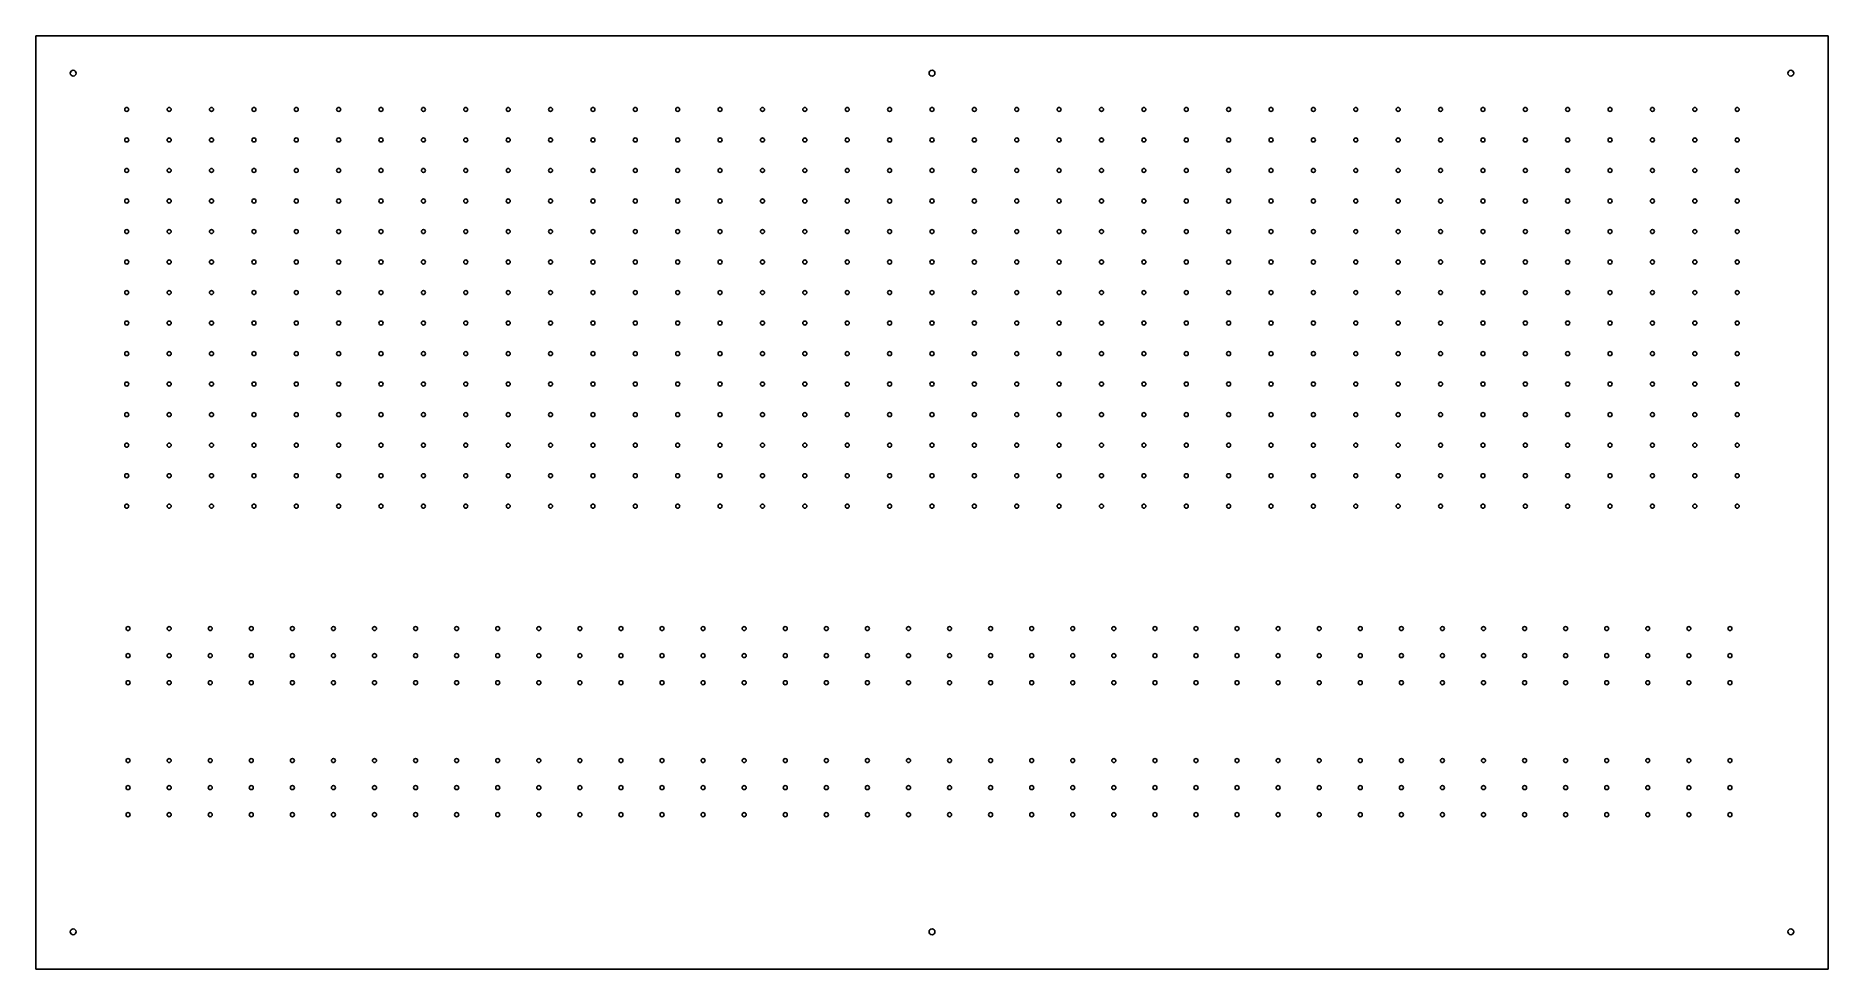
# Model space of a CAD drawing. Header units: millimetres. Extents: x 0 to 2400, y 0 to 1250.
import ezdxf

# ---------------------------------------------------------------- set-up
doc = ezdxf.new("R2010")
doc.units = ezdxf.units.MM
doc.header["$MEASUREMENT"] = 0
for name, color, linetype, true_color in [('Default', 18, 'Continuous', 0x000000), ('HOLES$Cable_Holder_Holes 5.4', 18, 'Continuous', 0x000000), ('HOLES$IP BOXES_HOLES 5.4', 18, 'Continuous', 0x000000), ('HOLES$wallmount_holes_8mm', 18, 'Continuous', 0x000000)]:
    doc.layers.add(name, color=color, linetype=linetype, true_color=true_color)

msp = doc.modelspace()

# ---------------------------------------------------------------- linework, layer by layer
at = {"layer": 'Default', "color": 18, "true_color": 0x000000}
msp.add_lwpolyline([(2400, 1250), (0, 1250), (0, 0), (2400, 0)], close=True, dxfattribs=at)
at = {"layer": 'HOLES$Cable_Holder_Holes 5.4', "color": 18, "true_color": 0x000000}
for centre in [(123.5, 456.2, 0), (178.5, 456.2, 0), (233.5, 456.2, 0), (288.5, 456.2, 0), (343.5, 456.2, 0), (398.5, 456.2, 0), (453.5, 456.2, 0), (508.5, 456.2, 0), (563.5, 456.2, 0), (618.5, 456.2, 0), (673.5, 456.2, 0), (728.5, 456.2, 0), (783.5, 456.2, 0), (838.5, 456.2, 0), (893.5, 456.2, 0), (948.5, 456.2, 0), (1003.5, 456.2, 0), (1058.5, 456.2, 0), (1113.5, 456.2, 0), (1168.5, 456.2, 0), (1223.5, 456.2, 0), (1278.5, 456.2, 0), (1333.5, 456.2, 0), (1388.5, 456.2, 0), (1443.5, 456.2, 0), (1498.5, 456.2, 0), (1553.5, 456.2, 0), (1608.5, 456.2, 0), (1663.5, 456.2, 0), (1718.5, 456.2, 0), (1773.5, 456.2, 0), (1828.5, 456.2, 0), (1883.5, 456.2, 0), (1938.5, 456.2, 0), (1993.5, 456.2, 0), (2048.5, 456.2, 0), (2103.5, 456.2, 0), (2158.5, 456.2, 0), (2213.5, 456.2, 0), (2268.5, 456.2, 0), (123.5, 419.9, 0), (178.5, 419.9, 0), (233.5, 419.9, 0), (288.5, 419.9, 0), (343.5, 419.9, 0), (398.5, 419.9, 0), (453.5, 419.9, 0), (508.5, 419.9, 0), (563.5, 419.9, 0), (618.5, 419.9, 0), (673.5, 419.9, 0), (728.5, 419.9, 0), (783.5, 419.9, 0), (838.5, 419.9, 0), (893.5, 419.9, 0), (948.5, 419.9, 0), (1003.5, 419.9, 0), (1058.5, 419.9, 0), (1113.5, 419.9, 0), (1168.5, 419.9, 0), (1223.5, 419.9, 0), (1278.5, 419.9, 0), (1333.5, 419.9, 0), (1388.5, 419.9, 0), (1443.5, 419.9, 0), (1498.5, 419.9, 0), (1553.5, 419.9, 0), (1608.5, 419.9, 0), (1663.5, 419.9, 0), (1718.5, 419.9, 0), (1773.5, 419.9, 0), (1828.5, 419.9, 0), (1883.5, 419.9, 0), (1938.5, 419.9, 0), (1993.5, 419.9, 0), (2048.5, 419.9, 0), (2103.5, 419.9, 0), (2158.5, 419.9, 0), (2213.5, 419.9, 0), (2268.5, 419.9, 0), (123.5, 383.6, 0), (178.5, 383.6, 0), (233.5, 383.6, 0), (288.5, 383.6, 0), (343.5, 383.6, 0), (398.5, 383.6, 0), (453.5, 383.6, 0), (508.5, 383.6, 0), (563.5, 383.6, 0), (618.5, 383.6, 0), (673.5, 383.6, 0), (728.5, 383.6, 0), (783.5, 383.6, 0), (838.5, 383.6, 0), (893.5, 383.6, 0), (948.5, 383.6, 0), (1003.5, 383.6, 0), (1058.5, 383.6, 0), (1113.5, 383.6, 0), (1168.5, 383.6, 0), (1223.5, 383.6, 0), (1278.5, 383.6, 0), (1333.5, 383.6, 0), (1388.5, 383.6, 0), (1443.5, 383.6, 0), (1498.5, 383.6, 0), (1553.5, 383.6, 0), (1608.5, 383.6, 0), (1663.5, 383.6, 0), (1718.5, 383.6, 0), (1773.5, 383.6, 0), (1828.5, 383.6, 0), (1883.5, 383.6, 0), (1938.5, 383.6, 0), (1993.5, 383.6, 0), (2048.5, 383.6, 0), (2103.5, 383.6, 0), (2158.5, 383.6, 0), (2213.5, 383.6, 0), (2268.5, 383.6, 0), (123.5, 279.4, 0), (178.5, 279.4, 0), (233.5, 279.4, 0), (288.5, 279.4, 0), (343.5, 279.4, 0), (398.5, 279.4, 0), (453.5, 279.4, 0), (508.5, 279.4, 0), (563.5, 279.4, 0), (618.5, 279.4, 0), (673.5, 279.4, 0), (728.5, 279.4, 0), (783.5, 279.4, 0), (838.5, 279.4, 0), (893.5, 279.4, 0), (948.5, 279.4, 0), (1003.5, 279.4, 0), (1058.5, 279.4, 0), (1113.5, 279.4, 0), (1168.5, 279.4, 0), (1223.5, 279.4, 0), (1278.5, 279.4, 0), (1333.5, 279.4, 0), (1388.5, 279.4, 0), (1443.5, 279.4, 0), (1498.5, 279.4, 0), (1553.5, 279.4, 0), (1608.5, 279.4, 0), (1663.5, 279.4, 0), (1718.5, 279.4, 0), (1773.5, 279.4, 0), (1828.5, 279.4, 0), (1883.5, 279.4, 0), (1938.5, 279.4, 0), (1993.5, 279.4, 0), (2048.5, 279.4, 0), (2103.5, 279.4, 0), (2158.5, 279.4, 0), (2213.5, 279.4, 0), (2268.5, 279.4, 0), (123.5, 243.1, 0), (178.5, 243.1, 0), (233.5, 243.1, 0), (288.5, 243.1, 0), (343.5, 243.1, 0), (398.5, 243.1, 0), (453.5, 243.1, 0), (508.5, 243.1, 0), (563.5, 243.1, 0), (618.5, 243.1, 0), (673.5, 243.1, 0), (728.5, 243.1, 0), (783.5, 243.1, 0), (838.5, 243.1, 0), (893.5, 243.1, 0), (948.5, 243.1, 0), (1003.5, 243.1, 0), (1058.5, 243.1, 0), (1113.5, 243.1, 0), (1168.5, 243.1, 0), (1223.5, 243.1, 0), (1278.5, 243.1, 0), (1333.5, 243.1, 0), (1388.5, 243.1, 0), (1443.5, 243.1, 0), (1498.5, 243.1, 0), (1553.5, 243.1, 0), (1608.5, 243.1, 0), (1663.5, 243.1, 0), (1718.5, 243.1, 0), (1773.5, 243.1, 0), (1828.5, 243.1, 0), (1883.5, 243.1, 0), (1938.5, 243.1, 0), (1993.5, 243.1, 0), (2048.5, 243.1, 0), (2103.5, 243.1, 0), (2158.5, 243.1, 0), (2213.5, 243.1, 0), (2268.5, 243.1, 0), (123.5, 206.9, 0), (178.5, 206.9, 0), (233.5, 206.9, 0), (288.5, 206.9, 0), (343.5, 206.9, 0), (398.5, 206.9, 0), (453.5, 206.9, 0), (508.5, 206.9, 0), (563.5, 206.9, 0), (618.5, 206.9, 0), (673.5, 206.9, 0), (728.5, 206.9, 0), (783.5, 206.9, 0), (838.5, 206.9, 0), (893.5, 206.9, 0), (948.5, 206.9, 0), (1003.5, 206.9, 0), (1058.5, 206.9, 0), (1113.5, 206.9, 0), (1168.5, 206.9, 0), (1223.5, 206.9, 0), (1278.5, 206.9, 0), (1333.5, 206.9, 0), (1388.5, 206.9, 0), (1443.5, 206.9, 0), (1498.5, 206.9, 0), (1553.5, 206.9, 0), (1608.5, 206.9, 0), (1663.5, 206.9, 0), (1718.5, 206.9, 0), (1773.5, 206.9, 0), (1828.5, 206.9, 0), (1883.5, 206.9, 0), (1938.5, 206.9, 0), (1993.5, 206.9, 0), (2048.5, 206.9, 0), (2103.5, 206.9, 0), (2158.5, 206.9, 0), (2213.5, 206.9, 0), (2268.5, 206.9, 0)]:
    msp.add_circle(centre, 2.7, dxfattribs=at)
at = {"layer": 'HOLES$IP BOXES_HOLES 5.4', "color": 18, "true_color": 0x000000}
for centre in [(121.7, 1151.4), (178.5, 1151.4), (235.2, 1151.4), (292, 1151.4), (348.7, 1151.4), (405.5, 1151.4), (462.2, 1151.4), (519, 1151.4), (575.7, 1151.4), (632.5, 1151.4), (689.2, 1151.4), (746, 1151.4), (802.7, 1151.4), (859.5, 1151.4), (916.2, 1151.4), (973, 1151.4), (1029.7, 1151.4), (1086.5, 1151.4), (1143.2, 1151.4), (1200, 1151.4), (1256.7, 1151.4), (1313.5, 1151.4), (1370.2, 1151.4), (1427, 1151.4), (1483.7, 1151.4), (1540.5, 1151.4), (1597.2, 1151.4), (1654, 1151.4), (1710.7, 1151.4), (1767.5, 1151.4), (1824.2, 1151.4), (1881, 1151.4), (1937.7, 1151.4), (1994.5, 1151.4), (2051.2, 1151.4), (2108, 1151.4), (2164.7, 1151.4), (2221.5, 1151.4), (2278.2, 1151.4), (121.7, 1110.6), (178.5, 1110.6), (235.2, 1110.6), (292, 1110.6), (348.7, 1110.6), (405.5, 1110.6), (462.2, 1110.6), (519, 1110.6), (575.7, 1110.6), (632.5, 1110.6), (689.2, 1110.6), (746, 1110.6), (802.7, 1110.6), (859.5, 1110.6), (916.2, 1110.6), (973, 1110.6), (1029.7, 1110.6), (1086.5, 1110.6), (1143.2, 1110.6), (1200, 1110.6), (1256.7, 1110.6), (1313.5, 1110.6), (1370.2, 1110.6), (1427, 1110.6), (1483.7, 1110.6), (1540.5, 1110.6), (1597.2, 1110.6), (1654, 1110.6), (1710.7, 1110.6), (1767.5, 1110.6), (1824.2, 1110.6), (1881, 1110.6), (1937.7, 1110.6), (1994.5, 1110.6), (2051.2, 1110.6), (2108, 1110.6), (2164.7, 1110.6), (2221.5, 1110.6), (2278.2, 1110.6), (121.7, 1069.7), (178.5, 1069.7), (235.2, 1069.7), (292, 1069.7), (348.7, 1069.7), (405.5, 1069.7), (462.2, 1069.7), (519, 1069.7), (575.7, 1069.7), (632.5, 1069.7), (689.2, 1069.7), (746, 1069.7), (802.7, 1069.7), (859.5, 1069.7), (916.2, 1069.7), (973, 1069.7), (1029.7, 1069.7), (1086.5, 1069.7), (1143.2, 1069.7), (1200, 1069.7), (1256.7, 1069.7), (1313.5, 1069.7), (1370.2, 1069.7), (1427, 1069.7), (1483.7, 1069.7), (1540.5, 1069.7), (1597.2, 1069.7), (1654, 1069.7), (1710.7, 1069.7), (1767.5, 1069.7), (1824.2, 1069.7), (1881, 1069.7), (1937.7, 1069.7), (1994.5, 1069.7), (2051.2, 1069.7), (2108, 1069.7), (2164.7, 1069.7), (2221.5, 1069.7), (2278.2, 1069.7), (121.7, 1028.8), (178.5, 1028.8), (235.2, 1028.8), (292, 1028.8), (348.7, 1028.8), (405.5, 1028.8), (462.2, 1028.8), (519, 1028.8), (575.7, 1028.8), (632.5, 1028.8), (689.2, 1028.8), (746, 1028.8), (802.7, 1028.8), (859.5, 1028.8), (916.2, 1028.8), (973, 1028.8), (1029.7, 1028.8), (1086.5, 1028.8), (1143.2, 1028.8), (1200, 1028.8), (1256.7, 1028.8), (1313.5, 1028.8), (1370.2, 1028.8), (1427, 1028.8), (1483.7, 1028.8), (1540.5, 1028.8), (1597.2, 1028.8), (1654, 1028.8), (1710.7, 1028.8), (1767.5, 1028.8), (1824.2, 1028.8), (1881, 1028.8), (1937.7, 1028.8), (1994.5, 1028.8), (2051.2, 1028.8), (2108, 1028.8), (2164.7, 1028.8), (2221.5, 1028.8), (2278.2, 1028.8), (121.7, 987.9), (178.5, 987.9), (235.2, 987.9), (292, 987.9), (348.7, 987.9), (405.5, 987.9), (462.2, 987.9), (519, 987.9), (575.7, 987.9), (632.5, 987.9), (689.2, 987.9), (746, 987.9), (802.7, 987.9), (859.5, 987.9), (916.2, 987.9), (973, 987.9), (1029.7, 987.9), (1086.5, 987.9), (1143.2, 987.9), (1200, 987.9), (1256.7, 987.9), (1313.5, 987.9), (1370.2, 987.9), (1427, 987.9), (1483.7, 987.9), (1540.5, 987.9), (1597.2, 987.9), (1654, 987.9), (1710.7, 987.9), (1767.5, 987.9), (1824.2, 987.9), (1881, 987.9), (1937.7, 987.9), (1994.5, 987.9), (2051.2, 987.9), (2108, 987.9), (2164.7, 987.9), (2221.5, 987.9), (2278.2, 987.9), (121.7, 947.1), (178.5, 947.1), (235.2, 947.1), (292, 947.1), (348.7, 947.1), (405.5, 947.1), (462.2, 947.1), (519, 947.1), (575.7, 947.1), (632.5, 947.1), (689.2, 947.1), (746, 947.1), (802.7, 947.1), (859.5, 947.1), (916.2, 947.1), (973, 947.1), (1029.7, 947.1), (1086.5, 947.1), (1143.2, 947.1), (1200, 947.1), (1256.7, 947.1), (1313.5, 947.1), (1370.2, 947.1), (1427, 947.1), (1483.7, 947.1), (1540.5, 947.1), (1597.2, 947.1), (1654, 947.1), (1710.7, 947.1), (1767.5, 947.1), (1824.2, 947.1), (1881, 947.1), (1937.7, 947.1), (1994.5, 947.1), (2051.2, 947.1), (2108, 947.1), (2164.7, 947.1), (2221.5, 947.1), (2278.2, 947.1), (121.7, 906.2), (178.5, 906.2), (235.2, 906.2), (292, 906.2), (348.7, 906.2), (405.5, 906.2), (462.2, 906.2), (519, 906.2), (575.7, 906.2), (632.5, 906.2), (689.2, 906.2), (746, 906.2), (802.7, 906.2), (859.5, 906.2), (916.2, 906.2), (973, 906.2), (1029.7, 906.2), (1086.5, 906.2), (1143.2, 906.2), (1200, 906.2), (1256.7, 906.2), (1313.5, 906.2), (1370.2, 906.2), (1427, 906.2), (1483.7, 906.2), (1540.5, 906.2), (1597.2, 906.2), (1654, 906.2), (1710.7, 906.2), (1767.5, 906.2), (1824.2, 906.2), (1881, 906.2), (1937.7, 906.2), (1994.5, 906.2), (2051.2, 906.2), (2108, 906.2), (2164.7, 906.2), (2221.5, 906.2), (2278.2, 906.2), (121.7, 865.3), (178.5, 865.3), (235.2, 865.3), (292, 865.3), (348.7, 865.3), (405.5, 865.3), (462.2, 865.3), (519, 865.3), (575.7, 865.3), (632.5, 865.3), (689.2, 865.3), (746, 865.3), (802.7, 865.3), (859.5, 865.3), (916.2, 865.3), (973, 865.3), (1029.7, 865.3), (1086.5, 865.3), (1143.2, 865.3), (1200, 865.3), (1256.7, 865.3), (1313.5, 865.3), (1370.2, 865.3), (1427, 865.3), (1483.7, 865.3), (1540.5, 865.3), (1597.2, 865.3), (1654, 865.3), (1710.7, 865.3), (1767.5, 865.3), (1824.2, 865.3), (1881, 865.3), (1937.7, 865.3), (1994.5, 865.3), (2051.2, 865.3), (2108, 865.3), (2164.7, 865.3), (2221.5, 865.3), (2278.2, 865.3), (121.7, 824.4), (178.5, 824.4), (235.2, 824.4), (292, 824.4), (348.7, 824.4), (405.5, 824.4), (462.2, 824.4), (519, 824.4), (575.7, 824.4), (632.5, 824.4), (689.2, 824.4), (746, 824.4), (802.7, 824.4), (859.5, 824.4), (916.2, 824.4), (973, 824.4), (1029.7, 824.4), (1086.5, 824.4), (1143.2, 824.4), (1200, 824.4), (1256.7, 824.4), (1313.5, 824.4), (1370.2, 824.4), (1427, 824.4), (1483.7, 824.4), (1540.5, 824.4), (1597.2, 824.4), (1654, 824.4), (1710.7, 824.4), (1767.5, 824.4), (1824.2, 824.4), (1881, 824.4), (1937.7, 824.4), (1994.5, 824.4), (2051.2, 824.4), (2108, 824.4), (2164.7, 824.4), (2221.5, 824.4), (2278.2, 824.4), (121.7, 783.6), (178.5, 783.6), (235.2, 783.6), (292, 783.6), (348.7, 783.6), (405.5, 783.6), (462.2, 783.6), (519, 783.6), (575.7, 783.6), (632.5, 783.6), (689.2, 783.6), (746, 783.6), (802.7, 783.6), (859.5, 783.6), (916.2, 783.6), (973, 783.6), (1029.7, 783.6), (1086.5, 783.6), (1143.2, 783.6), (1200, 783.6), (1256.7, 783.6), (1313.5, 783.6), (1370.2, 783.6), (1427, 783.6), (1483.7, 783.6), (1540.5, 783.6), (1597.2, 783.6), (1654, 783.6), (1710.7, 783.6), (1767.5, 783.6), (1824.2, 783.6), (1881, 783.6), (1937.7, 783.6), (1994.5, 783.6), (2051.2, 783.6), (2108, 783.6), (2164.7, 783.6), (2221.5, 783.6), (2278.2, 783.6), (121.7, 742.7), (178.5, 742.7), (235.2, 742.7), (292, 742.7), (348.7, 742.7), (405.5, 742.7), (462.2, 742.7), (519, 742.7), (575.7, 742.7), (632.5, 742.7), (689.2, 742.7), (746, 742.7), (802.7, 742.7), (859.5, 742.7), (916.2, 742.7), (973, 742.7), (1029.7, 742.7), (1086.5, 742.7), (1143.2, 742.7), (1200, 742.7), (1256.7, 742.7), (1313.5, 742.7), (1370.2, 742.7), (1427, 742.7), (1483.7, 742.7), (1540.5, 742.7), (1597.2, 742.7), (1654, 742.7), (1710.7, 742.7), (1767.5, 742.7), (1824.2, 742.7), (1881, 742.7), (1937.7, 742.7), (1994.5, 742.7), (2051.2, 742.7), (2108, 742.7), (2164.7, 742.7), (2221.5, 742.7), (2278.2, 742.7), (121.7, 701.8), (178.5, 701.8), (235.2, 701.8), (292, 701.8), (348.7, 701.8), (405.5, 701.8), (462.2, 701.8), (519, 701.8), (575.7, 701.8), (632.5, 701.8), (689.2, 701.8), (746, 701.8), (802.7, 701.8), (859.5, 701.8), (916.2, 701.8), (973, 701.8), (1029.7, 701.8), (1086.5, 701.8), (1143.2, 701.8), (1200, 701.8), (1256.7, 701.8), (1313.5, 701.8), (1370.2, 701.8), (1427, 701.8), (1483.7, 701.8), (1540.5, 701.8), (1597.2, 701.8), (1654, 701.8), (1710.7, 701.8), (1767.5, 701.8), (1824.2, 701.8), (1881, 701.8), (1937.7, 701.8), (1994.5, 701.8), (2051.2, 701.8), (2108, 701.8), (2164.7, 701.8), (2221.5, 701.8), (2278.2, 701.8), (121.7, 660.9), (178.5, 660.9), (235.2, 660.9), (292, 660.9), (348.7, 660.9), (405.5, 660.9), (462.2, 660.9), (519, 660.9), (575.7, 660.9), (632.5, 660.9), (689.2, 660.9), (746, 660.9), (802.7, 660.9), (859.5, 660.9), (916.2, 660.9), (973, 660.9), (1029.7, 660.9), (1086.5, 660.9), (1143.2, 660.9), (1200, 660.9), (1256.7, 660.9), (1313.5, 660.9), (1370.2, 660.9), (1427, 660.9), (1483.7, 660.9), (1540.5, 660.9), (1597.2, 660.9), (1654, 660.9), (1710.7, 660.9), (1767.5, 660.9), (1824.2, 660.9), (1881, 660.9), (1937.7, 660.9), (1994.5, 660.9), (2051.2, 660.9), (2108, 660.9), (2164.7, 660.9), (2221.5, 660.9), (2278.2, 660.9), (121.7, 620.1), (178.5, 620.1), (235.2, 620.1), (292, 620.1), (348.7, 620.1), (405.5, 620.1), (462.2, 620.1), (519, 620.1), (575.7, 620.1), (632.5, 620.1), (689.2, 620.1), (746, 620.1), (802.7, 620.1), (859.5, 620.1), (916.2, 620.1), (973, 620.1), (1029.7, 620.1), (1086.5, 620.1), (1143.2, 620.1), (1200, 620.1), (1256.7, 620.1), (1313.5, 620.1), (1370.2, 620.1), (1427, 620.1), (1483.7, 620.1), (1540.5, 620.1), (1597.2, 620.1), (1654, 620.1), (1710.7, 620.1), (1767.5, 620.1), (1824.2, 620.1), (1881, 620.1), (1937.7, 620.1), (1994.5, 620.1), (2051.2, 620.1), (2108, 620.1), (2164.7, 620.1), (2221.5, 620.1), (2278.2, 620.1)]:
    msp.add_circle(centre, 2.7, dxfattribs=at)
at = {"layer": 'HOLES$wallmount_holes_8mm', "color": 18, "true_color": 0x000000}
for centre in [(50, 1200), (1200, 1200), (2350, 50)]:
    msp.add_circle(centre, 4, dxfattribs=at)
at = {"layer": 'HOLES$wallmount_holes_8mm', "color": 18, "true_color": 0x000000, "extrusion": (0, 0, -1)}
for centre in [(-2350, 1200), (-50, 50), (-1200, 50)]:
    msp.add_circle(centre, 4, dxfattribs=at)

doc.saveas('drawing.dxf')
